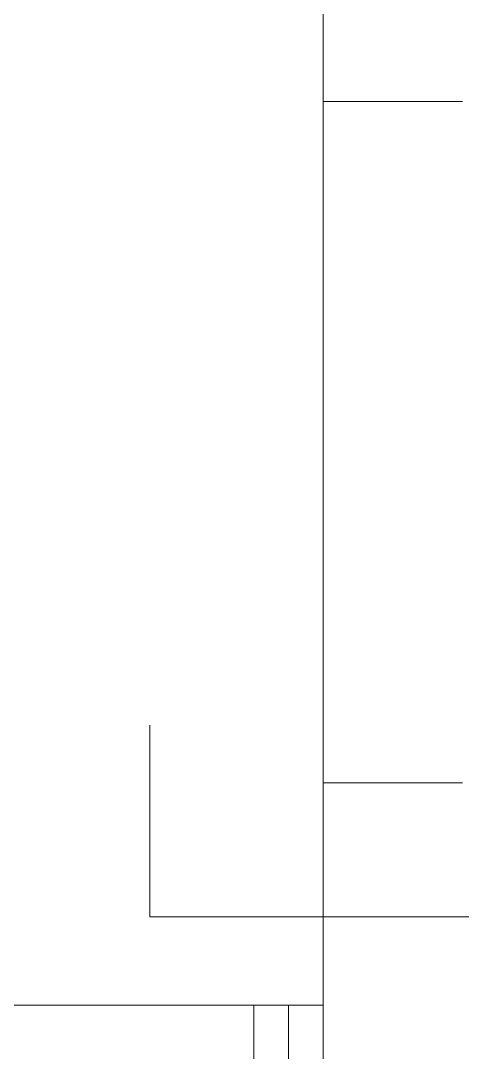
# Model space of a CAD drawing. Header units: millimetres. Extents: x 147592 to 201688, y -27981 to 8299.
# Drawn here: x 167615 to 168250, y -1518 to -34 of the extents above; entities that cross this region are included whole.
import ezdxf

# ---------------------------------------------------------------- set-up
doc = ezdxf.new("R2010")
doc.units = ezdxf.units.MM
doc.layers.add('A-FLOR-____-OTLN', color=7, linetype='Continuous', lineweight=13, true_color=0x007f00)
doc.layers.add('A-GLAZ-____-OTLN', color=7, linetype='Continuous', lineweight=13, true_color=0x00007f)
for name, color, linetype, lineweight in [('A-WALL-____-MCUT', 7, 'Continuous', 13), ('A-WALL-____-OTLN', 7, 'Continuous', 13), ('G-____-____-TEXT', 7, 'Continuous', 5), ('S-COLS-____-MCUT', 7, 'Continuous', 5)]:
    doc.layers.add(name, color=color, linetype=linetype, lineweight=lineweight)

# ---------------------------------------------------------------- blocks, each defined once
blk = doc.blocks.new('左右推拉窗 - C1015-1399711-二层给排水_消防平面图')
at = {"layer": 'A-GLAZ-____-OTLN', "color": 251, "lineweight": 5, "true_color": 0x515151}
for p, q in [((-490.5, -166.9), (-490.5, 33.1)), ((-490.5, 33.1), (509.5, 33.1)), ((509.5, 33.1), (509.5, -166.9)), ((-490.5, -46.9), (509.5, -46.9)), ((509.5, -86.9), (-490.5, -86.9)), ((509.5, -166.9), (-490.5, -166.9))]:
    blk.add_line(p, q, dxfattribs=at)
blk = doc.blocks.new('YXQH_AR_B9-20_rvt-1-二层给排水_消防平面图')
at = {"layer": 'A-FLOR-____-OTLN', "color": 8, "lineweight": 5, "true_color": 0x7f7f7f}
for p, q in [((168050, -1130), (168050, -150)), ((167950, -1450), (168050, -1450))]:
    blk.add_line(p, q, dxfattribs=at)
at = {"layer": 'A-WALL-____-MCUT', "color": 251, "lineweight": 5, "true_color": 0x515151}
for p, q in [((168050, 50), (168050, -1450)), ((168050, -1450), (167950, -1450))]:
    blk.add_line(p, q, dxfattribs=at)
at = {"layer": 'A-WALL-____-OTLN', "color": 251, "lineweight": 5, "true_color": 0x515151}
for p, q in [((168050, -150), (168050, -1130)), ((168050, -1450), (167950, -1450))]:
    blk.add_line(p, q, dxfattribs=at)
at = {"color": 251, "lineweight": 5, "true_color": 0x515151, "rotation": 180}
blk.add_blockref('左右推拉窗 - C1015-1399711-二层给排水_消防平面图', (167459.5, -1616.9), dxfattribs=at)
blk = doc.blocks.new('YXQH_ST_B9-20_rvt-1-二层给排水_消防平面图')
at = {"layer": 'A-FLOR-____-OTLN', "color": 95, "lineweight": 18, "true_color": 0x51a751}
blk.add_line((168000, -1450), (168000, -1650), dxfattribs=at)
at = {"layer": 'S-COLS-____-MCUT', "color": 251, "lineweight": 18, "true_color": 0x515151}
for p, q in [((168050, 250), (168050, -150)), ((168050, -150), (168250, -150)), ((168250, -1130), (168050, -1130)), ((168050, -1130), (168050, -1450)), ((168050, -1450), (168050, -1530))]:
    blk.add_line(p, q, dxfattribs=at)

msp = doc.modelspace()

# ---------------------------------------------------------------- linework, layer by layer
at = {"layer": 'G-____-____-TEXT'}
for p, q in [((167800.5, -1047.2), (167800.5, -1323)), ((167800.5, -1323), (168562.8, -1323))]:
    msp.add_line(p, q, dxfattribs=at)

# ---------------------------------------------------------------- block references
at = {"lineweight": 5}
for name in ['YXQH_AR_B9-20_rvt-1-二层给排水_消防平面图', 'YXQH_ST_B9-20_rvt-1-二层给排水_消防平面图']:
    msp.add_blockref(name, (0, 0), dxfattribs=at)

doc.saveas('drawing.dxf')
